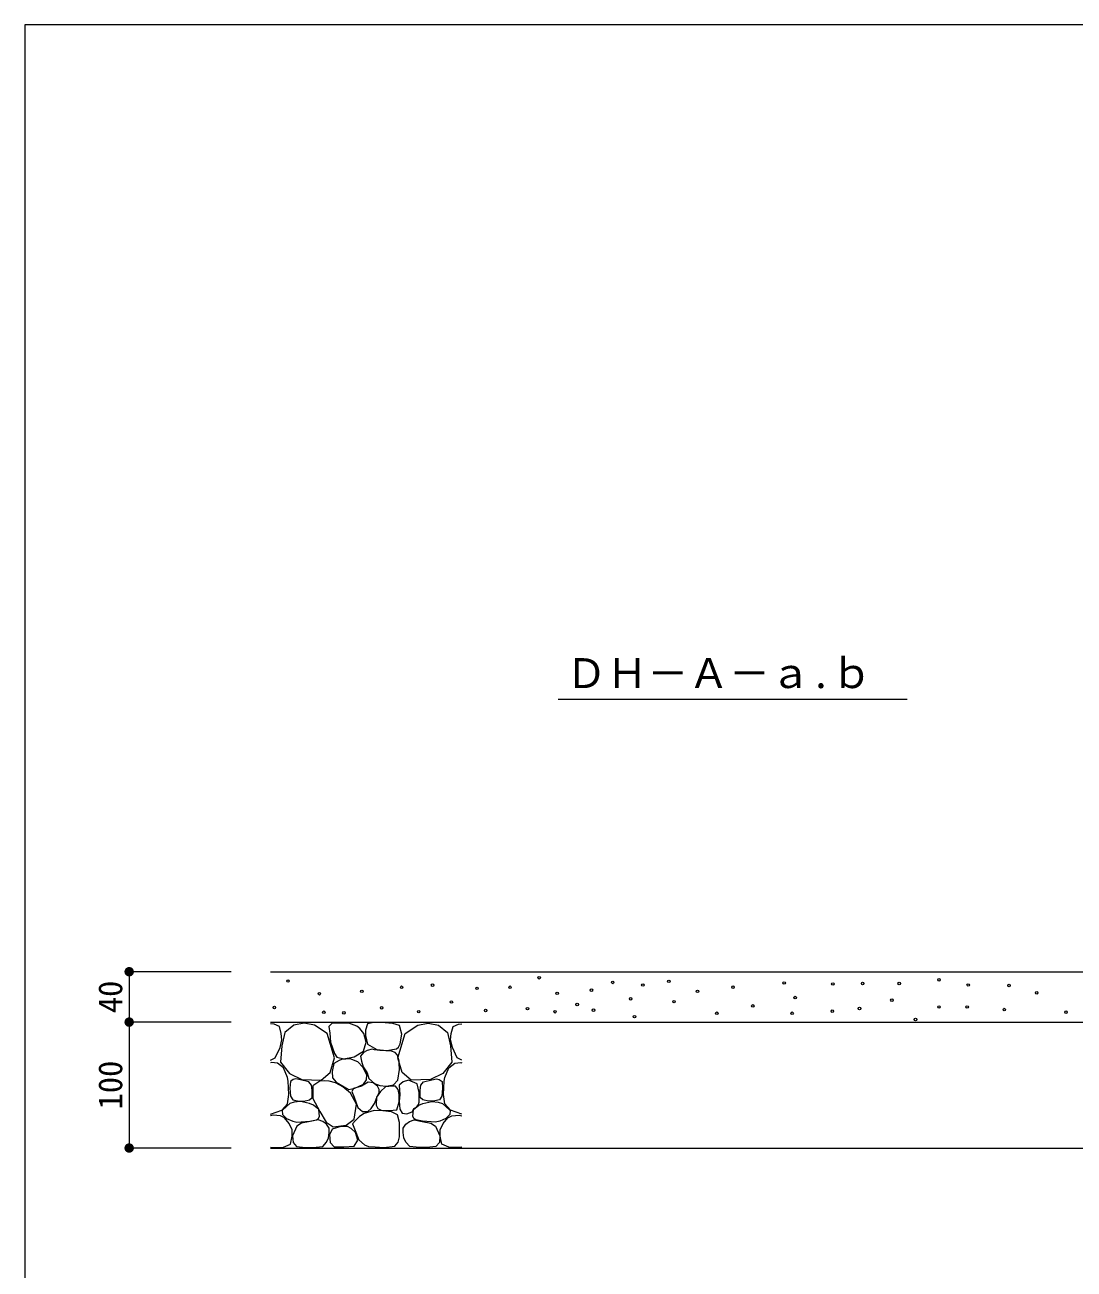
# Model space of a CAD drawing. Units: millimetres at full size, sheet at 1:10. Extents: x 5368 to 8106, y 2197 to 4063.
# Drawn here: x 5368 to 6201, y 3020 to 4008 of the extents above; entities that cross this region are included whole.
import ezdxf
from ezdxf.enums import TextEntityAlignment as Align

# ---------------------------------------------------------------- set-up
doc = ezdxf.new("R2010")
doc.units = ezdxf.units.MM
doc.header["$LTSCALE"] = 10
for name, color, linetype, lineweight in [('_0-0_', 7, 'Continuous', 13), ('ハッチ', 4, 'Continuous', 13), ('寸法', 1, 'Continuous', 13), ('本体', 7, 'Continuous', 13)]:
    doc.layers.add(name, color=color, linetype=linetype, lineweight=lineweight)
doc.styles.add('ＭＳ ゴシック', font='')
doc.styles.get('ＭＳ ゴシック').set_extended_font_data('MS Gothic')

# ---------------------------------------------------------------- blocks, each defined once
blk = doc.blocks.new('filled_dot')
at = {"color": 0, "linetype": 'Continuous', "lineweight": -2, "const_width": 1.25}
blk.add_lwpolyline([(-0.625, 0, 1), (0.625, 0, 1)], format="xyb", close=True, dxfattribs=at)

msp = doc.modelspace()

# ---------------------------------------------------------------- linework, layer by layer
at = {"layer": '_0-0_', "color": 6}
msp.add_lwpolyline([(8106.06, 4008.37), (5367.94, 4008.37), (5367.94, 2196.56), (8106.06, 2196.56)], close=True, dxfattribs=at)
at = {"layer": 'ハッチ'}
for points in [[(5570.42, 3196.33), (5571.82, 3202.5), (5571.26, 3207.56), (5569.86, 3213.18), (5565.64, 3214.86), (5562.79, 3215.22)], [(5707.15, 3196.33), (5705.75, 3202.5), (5706.31, 3207.56), (5707.71, 3213.18), (5711.93, 3214.86), (5714.78, 3215.22)], [(5562.79, 3186.4), (5566.49, 3188.18), (5570.42, 3196.33)], [(5714.78, 3186.4), (5711.08, 3188.18), (5707.15, 3196.33)], [(5576.32, 3172.46), (5573.23, 3180.32), (5568.45, 3183.97), (5563.68, 3184.53), (5562.79, 3184.3)], [(5701.25, 3172.46), (5704.34, 3180.32), (5709.12, 3183.97), (5713.89, 3184.53), (5714.78, 3184.3)], [(5562.79, 3143.52), (5571.82, 3146.62), (5576.32, 3151.68), (5577.42, 3159.12), (5576.88, 3169.65), (5576.32, 3172.46)], [(5714.78, 3143.52), (5705.75, 3146.62), (5701.25, 3151.68), (5700.15, 3159.12), (5700.69, 3169.65), (5701.25, 3172.46)], [(5562.79, 3117.16), (5566.22, 3117.09), (5573.17, 3117.26), (5578.63, 3119.74), (5580.12, 3125.85), (5580.12, 3130.98), (5577.64, 3136.1), (5574, 3140.57), (5570.86, 3142.05), (5564.9, 3142.55), (5562.79, 3142.19)], [(5714.78, 3117.16), (5711.35, 3117.09), (5704.4, 3117.26), (5698.94, 3119.74), (5697.45, 3125.85), (5697.45, 3130.98), (5699.93, 3136.1), (5703.57, 3140.57), (5706.71, 3142.05), (5712.67, 3142.55), (5714.78, 3142.19)]]:
    msp.add_lwpolyline(points, dxfattribs=at)
for points in [[(5589.58, 3215.57), (5581.4, 3214.13), (5574.18, 3208.36), (5571.77, 3197.78), (5570.81, 3184.8), (5578.03, 3175.66), (5587.65, 3170.85), (5603.05, 3170.37), (5610.27, 3176.62), (5613.64, 3188.16), (5607.86, 3207.4), (5597.76, 3214.13)], [(5631.39, 3213.34), (5625.08, 3215.6), (5611.71, 3215.6), (5609.19, 3213.08), (5609.95, 3207.79), (5610.45, 3200.73), (5613.73, 3191.66), (5615.5, 3188.63), (5621.05, 3187.37), (5629.37, 3188.88), (5636.69, 3193.42), (5638.7, 3200.48), (5636.94, 3207.54), (5633.66, 3211.57)], [(5665.72, 3199.21), (5667.15, 3206.92), (5665.15, 3213.77), (5660.01, 3215.49), (5650.66, 3216.36), (5644.95, 3216.14), (5639.89, 3215.05), (5638.13, 3210.21), (5638.13, 3206.03), (5639.89, 3199), (5647.15, 3194.83), (5655.28, 3193.95), (5662.76, 3195.27), (5664.3, 3196.58)], [(5687.99, 3215.57), (5696.17, 3214.13), (5703.39, 3208.36), (5705.8, 3197.78), (5706.76, 3184.8), (5699.54, 3175.66), (5689.92, 3170.85), (5674.52, 3170.37), (5667.3, 3176.62), (5663.93, 3188.16), (5669.71, 3207.4), (5679.81, 3214.13)], [(5664.84, 3185.5), (5663.66, 3190.4), (5661.89, 3192.36), (5658.95, 3193.54), (5649.53, 3193.93), (5645.41, 3194.52), (5643.44, 3195.11), (5639.52, 3193.93), (5636.57, 3192.36), (5634.22, 3189.42), (5635, 3185.5), (5636.38, 3180.98), (5639.52, 3176.28), (5640.89, 3171.77), (5645.41, 3167.84), (5649.72, 3166.27), (5654.63, 3165.69), (5660.52, 3166.86), (5663.86, 3170.39), (5665.15, 3179.02), (5664.84, 3183.73)], [(5635.99, 3180.79), (5632.06, 3185.1), (5626.09, 3187.37), (5619.28, 3186.87), (5617.26, 3186.11), (5613.23, 3183.59), (5611.71, 3177.29), (5611.97, 3172.25), (5614.99, 3168.72), (5621.3, 3165.19), (5625.08, 3162.92), (5629.88, 3164.18), (5636.69, 3167.2), (5638.93, 3170.78), (5639.32, 3174.71), (5637.56, 3178.04)], [(5595.84, 3158.44), (5595.84, 3162.5), (5595.51, 3166.55), (5593.31, 3169.09), (5586.71, 3170.61), (5583, 3171.45), (5580.8, 3170.95), (5578.6, 3169.26), (5578.26, 3164.19), (5578.77, 3157.77), (5580.59, 3154.71), (5584.28, 3154.09), (5589.36, 3153.78), (5593.82, 3154.71), (5596.01, 3156.58)], [(5681.73, 3158.44), (5681.73, 3162.5), (5682.06, 3166.55), (5684.26, 3169.09), (5690.86, 3170.61), (5694.57, 3171.45), (5696.77, 3170.95), (5698.97, 3169.26), (5699.31, 3164.19), (5698.8, 3157.77), (5696.98, 3154.71), (5693.29, 3154.09), (5688.21, 3153.78), (5683.75, 3154.71), (5681.56, 3156.58)], [(5614.54, 3168.25), (5609.48, 3169.65), (5605.54, 3169.93), (5601.89, 3169.65), (5596.55, 3166), (5596.55, 3155.89), (5601.89, 3145.5), (5606.95, 3137.08), (5612.57, 3133.42), (5622.97, 3134.83), (5629.15, 3139.6), (5631.11, 3151.4), (5626.34, 3160.1), (5620.16, 3165.16)], [(5649.21, 3163.07), (5647.65, 3165.61), (5644.34, 3168.34), (5640.43, 3168.92), (5635.17, 3165.61), (5628.73, 3163.85), (5627.36, 3161.32), (5629.12, 3156.83), (5632.24, 3148.84), (5635.95, 3145.53), (5640.04, 3145.53), (5642.77, 3147.87), (5645.31, 3151.96), (5647.65, 3158), (5649.02, 3160.54)], [(5665.02, 3158.98), (5664.24, 3163.07), (5662.09, 3165.61), (5659.75, 3165.61), (5654.09, 3165.22), (5650.19, 3161.32), (5647.07, 3156.83), (5646.68, 3150.6), (5648.04, 3147.87), (5650.58, 3146.7), (5657.21, 3146.31), (5663.07, 3146.89), (5665.02, 3153.13)], [(5680.3, 3151.24), (5680.87, 3152.95), (5680.87, 3160.66), (5679.16, 3167.51), (5672.3, 3170.37), (5668.01, 3169.23), (5664.87, 3166.37), (5665.37, 3158.77), (5665.03, 3153.7), (5665.54, 3147.28), (5667.36, 3144.22), (5671.06, 3143.6), (5675.16, 3145.24), (5676.58, 3147.81), (5678.59, 3148.95)], [(5600.75, 3139.64), (5601.82, 3141.64), (5601.21, 3147.17), (5597.05, 3150.71), (5593.82, 3151.78), (5586.59, 3153.63), (5581.67, 3153.01), (5578.28, 3151.78), (5575.67, 3149.48), (5572.13, 3146.4), (5572.44, 3143.17), (5575.67, 3139.95), (5580.44, 3137.95), (5583.67, 3137.18), (5593.98, 3137.95), (5599.36, 3139.02)], [(5676.82, 3139.64), (5675.75, 3141.64), (5676.36, 3147.17), (5680.52, 3150.71), (5683.75, 3151.78), (5690.98, 3153.63), (5695.9, 3153.01), (5699.29, 3151.78), (5701.9, 3149.48), (5705.44, 3146.4), (5705.13, 3143.17), (5701.9, 3139.95), (5697.13, 3137.95), (5693.9, 3137.18), (5683.59, 3137.95), (5678.21, 3139.02)], [(5665.15, 3125.56), (5665.15, 3136.88), (5663.64, 3142.92), (5658.95, 3145.33), (5652.01, 3146.09), (5645.21, 3146.39), (5637.2, 3143.98), (5633.58, 3141.56), (5630.1, 3138.09), (5627.99, 3135.67), (5630.1, 3130.54), (5632.82, 3123), (5637.35, 3119.07), (5640.68, 3117.71), (5645.96, 3117.41), (5652.76, 3116.96), (5661.52, 3118.01), (5664.09, 3121.18)], [(5609.49, 3132.36), (5607.35, 3135.46), (5604.49, 3137.6), (5600.69, 3139.02), (5594.26, 3137.6), (5587.36, 3136.41), (5583.79, 3134.03), (5580.22, 3126.18), (5580.7, 3120.95), (5583.56, 3117.86), (5590.69, 3116.91), (5599.18, 3117.13), (5604.26, 3117.86), (5607.35, 3121.19), (5608.87, 3124.77), (5609.49, 3128.8)], [(5624, 3133.55), (5618.53, 3133.55), (5611.87, 3131.65), (5609.73, 3126.9), (5610.2, 3120.95), (5613.3, 3117.38), (5620.91, 3117.38), (5629.24, 3118.1), (5632.09, 3122.85), (5630.19, 3128.8), (5626.86, 3132.13)], [(5668.08, 3132.36), (5670.22, 3135.46), (5673.08, 3137.6), (5676.88, 3139.02), (5683.31, 3137.6), (5690.21, 3136.41), (5693.78, 3134.03), (5697.35, 3126.18), (5696.87, 3120.95), (5694.01, 3117.86), (5686.88, 3116.91), (5678.39, 3117.13), (5673.31, 3117.86), (5670.22, 3121.19), (5668.7, 3124.77), (5668.08, 3128.8)]]:
    msp.add_lwpolyline(points, close=True, dxfattribs=at)
for centre in [(5776.07, 3251.76), (6093.32, 3250.13), (5576.68, 3249.14), (5635.36, 3240.96), (5666.92, 3244.23), (5691.47, 3245.87), (5726.77, 3243.3), (5752.95, 3244.23), (5817.52, 3241.86), (5834.42, 3248.05), (5858.34, 3245.98), (5878.96, 3248.87), (5901.66, 3241), (5929.87, 3244.32), (5970.52, 3247.64), (6009.1, 3246.81), (6032.75, 3247.22), (6061.79, 3247.22), (6116.55, 3245.98), (6148.91, 3245.57), (6170.9, 3239.76), (5601.61, 3239.06), (5706.43, 3232.55), (5790.3, 3239.39), (5806.17, 3230.53), (5848.65, 3235.06), (5883.09, 3232.79), (5979.23, 3236.03), (6055.98, 3233.96), (5565.93, 3228.11), (5605.2, 3224.37), (5621.1, 3223.91), (5651.02, 3227.88), (5680.48, 3224.84), (5733.55, 3225.77), (5766.75, 3227.18), (5788.65, 3224.76), (5819.16, 3225.99), (5851.74, 3220.84), (5917.01, 3223.59), (5945.63, 3229.39), (5976.75, 3223.59), (6008.69, 3225.25), (6030.26, 3227.32), (6093.32, 3228.57), (6115.72, 3228.57), (6145.18, 3226.49), (6194.13, 3224.42), (6074.71, 3218.6)]:
    msp.add_circle(centre, 1, dxfattribs=at)
at = {"layer": '寸法', "color": 3}
msp.add_line((5791.14, 3473.04), (6068.01, 3473.04), dxfattribs=at)
at = {"layer": '寸法'}
for p, q in [((5450.7, 3256.54), (5450.7, 3216.54)), ((5531.74, 3256.54), (5450.7, 3256.54)), ((5531.74, 3216.54), (5450.7, 3216.54)), ((5450.7, 3216.54), (5450.7, 3116.54)), ((5531.74, 3216.54), (5450.7, 3216.54)), ((5531.74, 3116.54), (5450.7, 3116.54))]:
    msp.add_line(p, q, dxfattribs=at)
at = {"layer": '本体'}
for p, q in [((5562.9, 3256.54), (6359.14, 3256.54)), ((5562.9, 3216.54), (6358.58, 3216.54)), ((5562.9, 3116.54), (6359.14, 3116.54))]:
    msp.add_line(p, q, dxfattribs=at)

# ---------------------------------------------------------------- block references
at = {"layer": '寸法', "xscale": 3, "yscale": 3}
for p, rotation in [((5450.7, 3256.54), 270), ((5450.7, 3216.54), 90), ((5450.7, 3216.54), 270), ((5450.7, 3116.54), 90)]:
    msp.add_blockref('filled_dot', p, dxfattribs=dict(at, rotation=rotation))

# ---------------------------------------------------------------- texts
at = {"layer": '寸法', "color": 3, "style": 'ＭＳ ゴシック'}
msp.add_text('ＤＨ－Ａ－ａ.ｂ', height=23.74, dxfattribs=at).set_placement((5797.28, 3474.63), align=Align.BOTTOM_LEFT)
at = {"layer": '寸法', "style": 'ＭＳ ゴシック'}
for s, p in [('40', (5435.7, 3236.54)), ('100', (5435.7, 3166.54))]:
    msp.add_text(s, height=18.99, rotation=90, dxfattribs=at).set_placement(p, align=Align.MIDDLE_CENTER)

doc.saveas('drawing.dxf')
